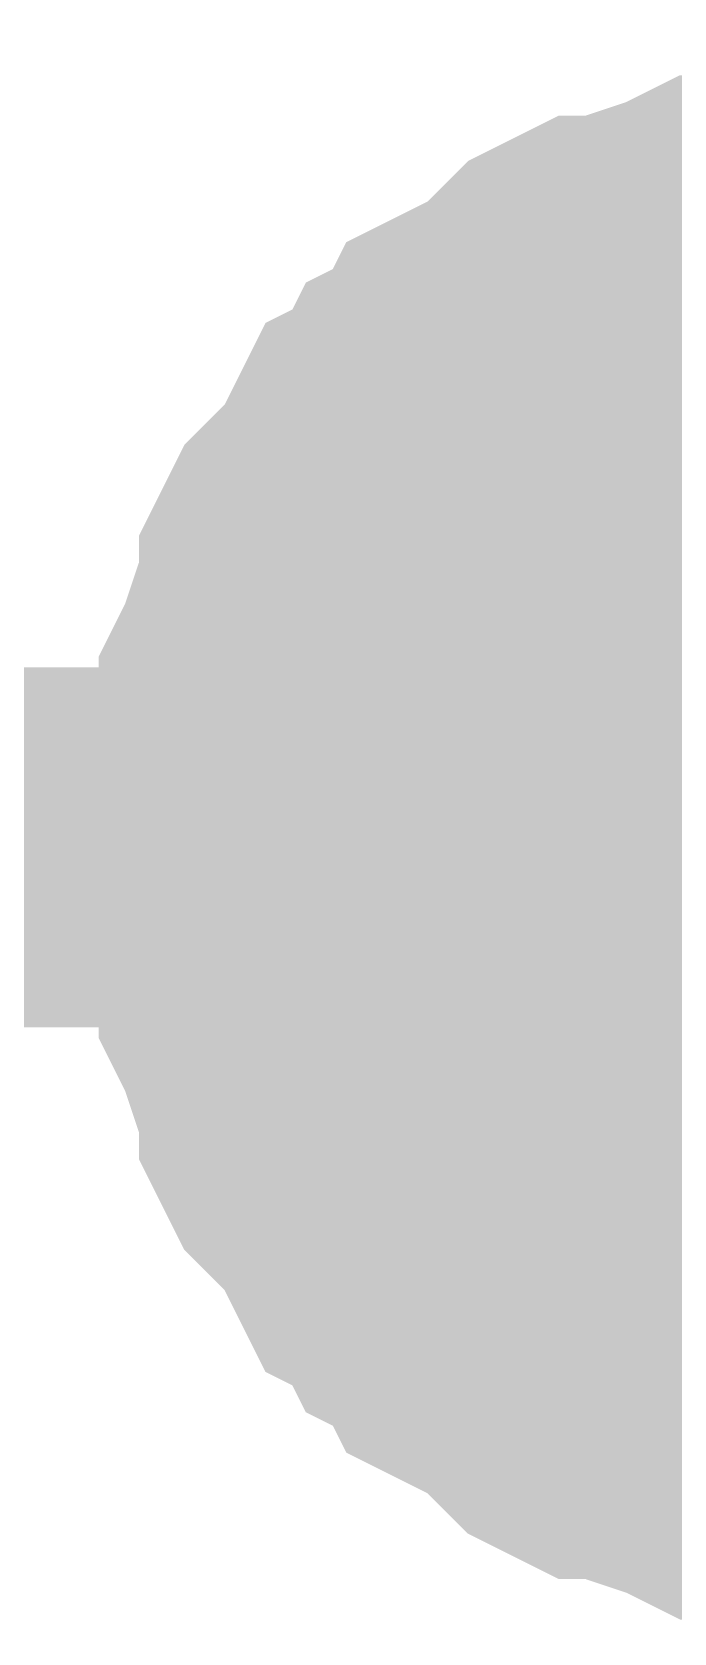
# Model space of a CAD drawing. Header units: inches. Extents: x 0 to 11.5, y 0 to 7.6.
# Drawn here: x 4.173 to 4.1941, y 6.6741 to 6.7266 of the extents above; entities that cross this region are included whole.
import ezdxf

# ---------------------------------------------------------------- set-up
doc = ezdxf.new("R2010")
doc.units = ezdxf.units.IN
doc.header["$MEASUREMENT"] = 0
doc.layers.add('Sheet', color=255, linetype='Continuous')

msp = doc.modelspace()

# ---------------------------------------------------------------- linework, layer by layer
at = {"layer": 'Sheet'}
for points in [[(4.100403, 6.899629, 0.0118, 0.0118, 0), (4.100403, 6.699838, 0.0118, 0.0118, 0), (4.200498, 6.699838, 0.0118, 0.0118, 0), (4.900288, 6.699838, 0.0118, 0.0118, 0)], [(4.180656, 6.699838, 0.0118, 0.0118, 0), (4.180656, 6.70072, 0.0118, 0.0118, 0), (4.180656, 6.702043, 0.0118, 0.0118, 0), (4.181097, 6.702925, 0.0118, 0.0118, 0), (4.181097, 6.703807, 0.0118, 0.0118, 0), (4.181097, 6.704689, 0.0118, 0.0118, 0), (4.181538, 6.705571, 0.0118, 0.0118, 0), (4.181979, 6.706894, 0.0118, 0.0118, 0), (4.182419, 6.707776, 0.0118, 0.0118, 0), (4.182419, 6.708658, 0.0118, 0.0118, 0), (4.18286, 6.70954, 0.0118, 0.0118, 0), (4.183301, 6.709981, 0.0118, 0.0118, 0), (4.184183, 6.710864, 0.0118, 0.0118, 0), (4.184624, 6.711746, 0.0118, 0.0118, 0), (4.185065, 6.712628, 0.0118, 0.0118, 0), (4.185947, 6.713069, 0.0118, 0.0118, 0), (4.186388, 6.713951, 0.0118, 0.0118, 0), (4.18727, 6.714392, 0.0118, 0.0118, 0), (4.187711, 6.715274, 0.0118, 0.0118, 0), (4.188593, 6.715715, 0.0118, 0.0118, 0), (4.189475, 6.716156, 0.0118, 0.0118, 0), (4.190357, 6.717038, 0.0118, 0.0118, 0), (4.190798, 6.717479, 0.0118, 0.0118, 0), (4.191679, 6.71792, 0.0118, 0.0118, 0), (4.192561, 6.71792, 0.0118, 0.0118, 0), (4.193443, 6.718361, 0.0118, 0.0118, 0), (4.194766, 6.718802, 0.0118, 0.0118, 0), (4.195648, 6.719243, 0.0118, 0.0118, 0), (4.19653, 6.719243, 0.0118, 0.0118, 0), (4.197412, 6.719243, 0.0118, 0.0118, 0), (4.198294, 6.719684, 0.0118, 0.0118, 0), (4.199617, 6.719684, 0.0118, 0.0118, 0), (4.200498, 6.719684, 0.0118, 0.0118, 0)], [(4.180656, 6.699838, 0.0118, 0.0118, 0), (4.180656, 6.70072, 0.0118, 0.0118, 0), (4.180656, 6.702043, 0.0118, 0.0118, 0), (4.181097, 6.702925, 0.0118, 0.0118, 0), (4.181097, 6.703807, 0.0118, 0.0118, 0), (4.181097, 6.704689, 0.0118, 0.0118, 0), (4.181538, 6.705571, 0.0118, 0.0118, 0), (4.181979, 6.706894, 0.0118, 0.0118, 0), (4.182419, 6.707776, 0.0118, 0.0118, 0), (4.182419, 6.708658, 0.0118, 0.0118, 0), (4.18286, 6.70954, 0.0118, 0.0118, 0), (4.183301, 6.709981, 0.0118, 0.0118, 0), (4.184183, 6.710864, 0.0118, 0.0118, 0), (4.184624, 6.711746, 0.0118, 0.0118, 0), (4.185065, 6.712628, 0.0118, 0.0118, 0), (4.185947, 6.713069, 0.0118, 0.0118, 0), (4.186388, 6.713951, 0.0118, 0.0118, 0), (4.18727, 6.714392, 0.0118, 0.0118, 0), (4.187711, 6.715274, 0.0118, 0.0118, 0), (4.188593, 6.715715, 0.0118, 0.0118, 0), (4.189475, 6.716156, 0.0118, 0.0118, 0), (4.190357, 6.717038, 0.0118, 0.0118, 0), (4.190798, 6.717479, 0.0118, 0.0118, 0), (4.191679, 6.71792, 0.0118, 0.0118, 0), (4.192561, 6.71792, 0.0118, 0.0118, 0), (4.193443, 6.718361, 0.0118, 0.0118, 0), (4.194766, 6.718802, 0.0118, 0.0118, 0), (4.195648, 6.719243, 0.0118, 0.0118, 0), (4.19653, 6.719243, 0.0118, 0.0118, 0), (4.197412, 6.719243, 0.0118, 0.0118, 0), (4.198294, 6.719684, 0.0118, 0.0118, 0), (4.199617, 6.719684, 0.0118, 0.0118, 0), (4.200498, 6.719684, 0.0118, 0.0118, 0)], [(4.180656, 6.699838, 0.0118, 0.0118, 0), (4.180656, 6.70072, 0.0118, 0.0118, 0), (4.180656, 6.702043, 0.0118, 0.0118, 0), (4.181097, 6.702925, 0.0118, 0.0118, 0), (4.181097, 6.703807, 0.0118, 0.0118, 0), (4.181097, 6.704689, 0.0118, 0.0118, 0), (4.181538, 6.705571, 0.0118, 0.0118, 0), (4.181979, 6.706894, 0.0118, 0.0118, 0), (4.182419, 6.707776, 0.0118, 0.0118, 0), (4.182419, 6.708658, 0.0118, 0.0118, 0), (4.18286, 6.70954, 0.0118, 0.0118, 0), (4.183301, 6.709981, 0.0118, 0.0118, 0), (4.184183, 6.710864, 0.0118, 0.0118, 0), (4.184624, 6.711746, 0.0118, 0.0118, 0), (4.185065, 6.712628, 0.0118, 0.0118, 0), (4.185947, 6.713069, 0.0118, 0.0118, 0), (4.186388, 6.713951, 0.0118, 0.0118, 0), (4.18727, 6.714392, 0.0118, 0.0118, 0), (4.187711, 6.715274, 0.0118, 0.0118, 0), (4.188593, 6.715715, 0.0118, 0.0118, 0), (4.189475, 6.716156, 0.0118, 0.0118, 0), (4.190357, 6.717038, 0.0118, 0.0118, 0), (4.190798, 6.717479, 0.0118, 0.0118, 0), (4.191679, 6.71792, 0.0118, 0.0118, 0), (4.192561, 6.71792, 0.0118, 0.0118, 0), (4.193443, 6.718361, 0.0118, 0.0118, 0), (4.194766, 6.718802, 0.0118, 0.0118, 0), (4.195648, 6.719243, 0.0118, 0.0118, 0), (4.19653, 6.719243, 0.0118, 0.0118, 0), (4.197412, 6.719243, 0.0118, 0.0118, 0), (4.198294, 6.719684, 0.0118, 0.0118, 0), (4.199617, 6.719684, 0.0118, 0.0118, 0), (4.200498, 6.719684, 0.0118, 0.0118, 0)], [(4.180656, 6.699838, 0.0118, 0.0118, 0), (4.180656, 6.70072, 0.0118, 0.0118, 0), (4.180656, 6.702043, 0.0118, 0.0118, 0), (4.181097, 6.702925, 0.0118, 0.0118, 0), (4.181097, 6.703807, 0.0118, 0.0118, 0), (4.181097, 6.704689, 0.0118, 0.0118, 0), (4.181538, 6.705571, 0.0118, 0.0118, 0), (4.181979, 6.706894, 0.0118, 0.0118, 0), (4.182419, 6.707776, 0.0118, 0.0118, 0), (4.182419, 6.708658, 0.0118, 0.0118, 0), (4.18286, 6.70954, 0.0118, 0.0118, 0), (4.183301, 6.709981, 0.0118, 0.0118, 0), (4.184183, 6.710864, 0.0118, 0.0118, 0), (4.184624, 6.711746, 0.0118, 0.0118, 0), (4.185065, 6.712628, 0.0118, 0.0118, 0), (4.185947, 6.713069, 0.0118, 0.0118, 0), (4.186388, 6.713951, 0.0118, 0.0118, 0), (4.18727, 6.714392, 0.0118, 0.0118, 0), (4.187711, 6.715274, 0.0118, 0.0118, 0), (4.188593, 6.715715, 0.0118, 0.0118, 0), (4.189475, 6.716156, 0.0118, 0.0118, 0), (4.190357, 6.717038, 0.0118, 0.0118, 0), (4.190798, 6.717479, 0.0118, 0.0118, 0), (4.191679, 6.71792, 0.0118, 0.0118, 0), (4.192561, 6.71792, 0.0118, 0.0118, 0), (4.193443, 6.718361, 0.0118, 0.0118, 0), (4.194766, 6.718802, 0.0118, 0.0118, 0), (4.195648, 6.719243, 0.0118, 0.0118, 0), (4.19653, 6.719243, 0.0118, 0.0118, 0), (4.197412, 6.719243, 0.0118, 0.0118, 0), (4.198294, 6.719684, 0.0118, 0.0118, 0), (4.199617, 6.719684, 0.0118, 0.0118, 0), (4.200498, 6.719684, 0.0118, 0.0118, 0)], [(4.180656, 6.699838, 0.0039, 0.0039, 0), (4.180656, 6.70072, 0.0039, 0.0039, 0), (4.180656, 6.702043, 0.0039, 0.0039, 0), (4.181097, 6.702925, 0.0039, 0.0039, 0), (4.181097, 6.703807, 0.0039, 0.0039, 0), (4.181097, 6.704689, 0.0039, 0.0039, 0), (4.181538, 6.705571, 0.0039, 0.0039, 0), (4.181979, 6.706894, 0.0039, 0.0039, 0), (4.182419, 6.707776, 0.0039, 0.0039, 0), (4.182419, 6.708658, 0.0039, 0.0039, 0), (4.18286, 6.70954, 0.0039, 0.0039, 0), (4.183301, 6.709981, 0.0039, 0.0039, 0), (4.184183, 6.710864, 0.0039, 0.0039, 0), (4.184624, 6.711746, 0.0039, 0.0039, 0), (4.185065, 6.712628, 0.0039, 0.0039, 0), (4.185947, 6.713069, 0.0039, 0.0039, 0), (4.186388, 6.713951, 0.0039, 0.0039, 0), (4.18727, 6.714392, 0.0039, 0.0039, 0), (4.187711, 6.715274, 0.0039, 0.0039, 0), (4.188593, 6.715715, 0.0039, 0.0039, 0), (4.189475, 6.716156, 0.0039, 0.0039, 0), (4.190357, 6.717038, 0.0039, 0.0039, 0), (4.190798, 6.717479, 0.0039, 0.0039, 0), (4.191679, 6.71792, 0.0039, 0.0039, 0), (4.192561, 6.71792, 0.0039, 0.0039, 0), (4.193443, 6.718361, 0.0039, 0.0039, 0), (4.194766, 6.718802, 0.0039, 0.0039, 0), (4.195648, 6.719243, 0.0039, 0.0039, 0), (4.19653, 6.719243, 0.0039, 0.0039, 0)], [(4.180656, 6.699838, 0.0039, 0.0039, 0), (4.180656, 6.70072, 0.0039, 0.0039, 0), (4.180656, 6.702043, 0.0039, 0.0039, 0), (4.181097, 6.702925, 0.0039, 0.0039, 0), (4.181097, 6.703807, 0.0039, 0.0039, 0), (4.181097, 6.704689, 0.0039, 0.0039, 0), (4.181538, 6.705571, 0.0039, 0.0039, 0), (4.181979, 6.706894, 0.0039, 0.0039, 0), (4.182419, 6.707776, 0.0039, 0.0039, 0), (4.182419, 6.708658, 0.0039, 0.0039, 0), (4.18286, 6.70954, 0.0039, 0.0039, 0), (4.183301, 6.709981, 0.0039, 0.0039, 0), (4.184183, 6.710864, 0.0039, 0.0039, 0), (4.184624, 6.711746, 0.0039, 0.0039, 0), (4.185065, 6.712628, 0.0039, 0.0039, 0), (4.185947, 6.713069, 0.0039, 0.0039, 0), (4.186388, 6.713951, 0.0039, 0.0039, 0), (4.18727, 6.714392, 0.0039, 0.0039, 0), (4.187711, 6.715274, 0.0039, 0.0039, 0), (4.188593, 6.715715, 0.0039, 0.0039, 0), (4.189475, 6.716156, 0.0039, 0.0039, 0), (4.190357, 6.717038, 0.0039, 0.0039, 0), (4.190798, 6.717479, 0.0039, 0.0039, 0), (4.191679, 6.71792, 0.0039, 0.0039, 0), (4.192561, 6.71792, 0.0039, 0.0039, 0), (4.193443, 6.718361, 0.0039, 0.0039, 0), (4.194766, 6.718802, 0.0039, 0.0039, 0), (4.195648, 6.719243, 0.0039, 0.0039, 0), (4.19653, 6.719243, 0.0039, 0.0039, 0)], [(4.180656, 6.699838, 0.0039, 0.0039, 0), (4.180656, 6.70072, 0.0039, 0.0039, 0), (4.180656, 6.702043, 0.0039, 0.0039, 0), (4.181097, 6.702925, 0.0039, 0.0039, 0), (4.181097, 6.703807, 0.0039, 0.0039, 0), (4.181097, 6.704689, 0.0039, 0.0039, 0), (4.181538, 6.705571, 0.0039, 0.0039, 0), (4.181979, 6.706894, 0.0039, 0.0039, 0), (4.182419, 6.707776, 0.0039, 0.0039, 0), (4.182419, 6.708658, 0.0039, 0.0039, 0), (4.18286, 6.70954, 0.0039, 0.0039, 0), (4.183301, 6.709981, 0.0039, 0.0039, 0), (4.184183, 6.710864, 0.0039, 0.0039, 0), (4.184624, 6.711746, 0.0039, 0.0039, 0), (4.185065, 6.712628, 0.0039, 0.0039, 0), (4.185947, 6.713069, 0.0039, 0.0039, 0), (4.186388, 6.713951, 0.0039, 0.0039, 0), (4.18727, 6.714392, 0.0039, 0.0039, 0), (4.187711, 6.715274, 0.0039, 0.0039, 0), (4.188593, 6.715715, 0.0039, 0.0039, 0), (4.189475, 6.716156, 0.0039, 0.0039, 0), (4.190357, 6.717038, 0.0039, 0.0039, 0), (4.190798, 6.717479, 0.0039, 0.0039, 0), (4.191679, 6.71792, 0.0039, 0.0039, 0), (4.192561, 6.71792, 0.0039, 0.0039, 0), (4.193443, 6.718361, 0.0039, 0.0039, 0), (4.194766, 6.718802, 0.0039, 0.0039, 0), (4.195648, 6.719243, 0.0039, 0.0039, 0), (4.19653, 6.719243, 0.0039, 0.0039, 0)], [(4.180656, 6.699838, 0.0039, 0.0039, 0), (4.180656, 6.70072, 0.0039, 0.0039, 0), (4.180656, 6.702043, 0.0039, 0.0039, 0), (4.181097, 6.702925, 0.0039, 0.0039, 0), (4.181097, 6.703807, 0.0039, 0.0039, 0), (4.181097, 6.704689, 0.0039, 0.0039, 0), (4.181538, 6.705571, 0.0039, 0.0039, 0), (4.181979, 6.706894, 0.0039, 0.0039, 0), (4.182419, 6.707776, 0.0039, 0.0039, 0), (4.182419, 6.708658, 0.0039, 0.0039, 0), (4.18286, 6.70954, 0.0039, 0.0039, 0), (4.183301, 6.709981, 0.0039, 0.0039, 0), (4.184183, 6.710864, 0.0039, 0.0039, 0), (4.184624, 6.711746, 0.0039, 0.0039, 0), (4.185065, 6.712628, 0.0039, 0.0039, 0), (4.185947, 6.713069, 0.0039, 0.0039, 0), (4.186388, 6.713951, 0.0039, 0.0039, 0), (4.18727, 6.714392, 0.0039, 0.0039, 0), (4.187711, 6.715274, 0.0039, 0.0039, 0), (4.188593, 6.715715, 0.0039, 0.0039, 0), (4.189475, 6.716156, 0.0039, 0.0039, 0), (4.190357, 6.717038, 0.0039, 0.0039, 0), (4.190798, 6.717479, 0.0039, 0.0039, 0), (4.191679, 6.71792, 0.0039, 0.0039, 0), (4.192561, 6.71792, 0.0039, 0.0039, 0), (4.193443, 6.718361, 0.0039, 0.0039, 0), (4.194766, 6.718802, 0.0039, 0.0039, 0), (4.195648, 6.719243, 0.0039, 0.0039, 0), (4.19653, 6.719243, 0.0039, 0.0039, 0)], [(4.200498, 6.679991, 0.0118, 0.0118, 0), (4.199617, 6.679991, 0.0118, 0.0118, 0), (4.198294, 6.679991, 0.0118, 0.0118, 0), (4.197412, 6.680432, 0.0118, 0.0118, 0), (4.19653, 6.680432, 0.0118, 0.0118, 0), (4.195648, 6.680432, 0.0118, 0.0118, 0), (4.194766, 6.680873, 0.0118, 0.0118, 0), (4.193443, 6.681314, 0.0118, 0.0118, 0), (4.192561, 6.681755, 0.0118, 0.0118, 0), (4.191679, 6.681755, 0.0118, 0.0118, 0), (4.190798, 6.682196, 0.0118, 0.0118, 0), (4.190357, 6.682637, 0.0118, 0.0118, 0), (4.189475, 6.683519, 0.0118, 0.0118, 0), (4.188593, 6.68396, 0.0118, 0.0118, 0), (4.187711, 6.684401, 0.0118, 0.0118, 0), (4.18727, 6.685283, 0.0118, 0.0118, 0), (4.186388, 6.685724, 0.0118, 0.0118, 0), (4.185947, 6.686606, 0.0118, 0.0118, 0), (4.185065, 6.687047, 0.0118, 0.0118, 0), (4.184624, 6.687929, 0.0118, 0.0118, 0), (4.184183, 6.688812, 0.0118, 0.0118, 0), (4.183301, 6.689694, 0.0118, 0.0118, 0), (4.18286, 6.690135, 0.0118, 0.0118, 0), (4.182419, 6.691017, 0.0118, 0.0118, 0), (4.182419, 6.691899, 0.0118, 0.0118, 0), (4.181979, 6.692781, 0.0118, 0.0118, 0), (4.181538, 6.694104, 0.0118, 0.0118, 0), (4.181097, 6.694986, 0.0118, 0.0118, 0), (4.181097, 6.695868, 0.0118, 0.0118, 0), (4.181097, 6.69675, 0.0118, 0.0118, 0), (4.180656, 6.697632, 0.0118, 0.0118, 0), (4.180656, 6.698955, 0.0118, 0.0118, 0), (4.180656, 6.699838, 0.0118, 0.0118, 0)], [(4.180656, 6.699838, 0.0118, 0.0118, 0), (4.180656, 6.699838, 0.0118, 0.0118, 0)], [(4.200498, 6.679991, 0.0118, 0.0118, 0), (4.199617, 6.679991, 0.0118, 0.0118, 0), (4.198294, 6.679991, 0.0118, 0.0118, 0), (4.197412, 6.680432, 0.0118, 0.0118, 0), (4.19653, 6.680432, 0.0118, 0.0118, 0), (4.195648, 6.680432, 0.0118, 0.0118, 0), (4.194766, 6.680873, 0.0118, 0.0118, 0), (4.193443, 6.681314, 0.0118, 0.0118, 0), (4.192561, 6.681755, 0.0118, 0.0118, 0), (4.191679, 6.681755, 0.0118, 0.0118, 0), (4.190798, 6.682196, 0.0118, 0.0118, 0), (4.190357, 6.682637, 0.0118, 0.0118, 0), (4.189475, 6.683519, 0.0118, 0.0118, 0), (4.188593, 6.68396, 0.0118, 0.0118, 0), (4.187711, 6.684401, 0.0118, 0.0118, 0), (4.18727, 6.685283, 0.0118, 0.0118, 0), (4.186388, 6.685724, 0.0118, 0.0118, 0), (4.185947, 6.686606, 0.0118, 0.0118, 0), (4.185065, 6.687047, 0.0118, 0.0118, 0), (4.184624, 6.687929, 0.0118, 0.0118, 0), (4.184183, 6.688812, 0.0118, 0.0118, 0), (4.183301, 6.689694, 0.0118, 0.0118, 0), (4.18286, 6.690135, 0.0118, 0.0118, 0), (4.182419, 6.691017, 0.0118, 0.0118, 0), (4.182419, 6.691899, 0.0118, 0.0118, 0), (4.181979, 6.692781, 0.0118, 0.0118, 0), (4.181538, 6.694104, 0.0118, 0.0118, 0), (4.181097, 6.694986, 0.0118, 0.0118, 0), (4.181097, 6.695868, 0.0118, 0.0118, 0), (4.181097, 6.69675, 0.0118, 0.0118, 0), (4.180656, 6.697632, 0.0118, 0.0118, 0), (4.180656, 6.698955, 0.0118, 0.0118, 0), (4.180656, 6.699838, 0.0118, 0.0118, 0)], [(4.180656, 6.699838, 0.0118, 0.0118, 0), (4.180656, 6.699838, 0.0118, 0.0118, 0)], [(4.200498, 6.679991, 0.0118, 0.0118, 0), (4.199617, 6.679991, 0.0118, 0.0118, 0), (4.198294, 6.679991, 0.0118, 0.0118, 0), (4.197412, 6.680432, 0.0118, 0.0118, 0), (4.19653, 6.680432, 0.0118, 0.0118, 0), (4.195648, 6.680432, 0.0118, 0.0118, 0), (4.194766, 6.680873, 0.0118, 0.0118, 0), (4.193443, 6.681314, 0.0118, 0.0118, 0), (4.192561, 6.681755, 0.0118, 0.0118, 0), (4.191679, 6.681755, 0.0118, 0.0118, 0), (4.190798, 6.682196, 0.0118, 0.0118, 0), (4.190357, 6.682637, 0.0118, 0.0118, 0), (4.189475, 6.683519, 0.0118, 0.0118, 0), (4.188593, 6.68396, 0.0118, 0.0118, 0), (4.187711, 6.684401, 0.0118, 0.0118, 0), (4.18727, 6.685283, 0.0118, 0.0118, 0), (4.186388, 6.685724, 0.0118, 0.0118, 0), (4.185947, 6.686606, 0.0118, 0.0118, 0), (4.185065, 6.687047, 0.0118, 0.0118, 0), (4.184624, 6.687929, 0.0118, 0.0118, 0), (4.184183, 6.688812, 0.0118, 0.0118, 0), (4.183301, 6.689694, 0.0118, 0.0118, 0), (4.18286, 6.690135, 0.0118, 0.0118, 0), (4.182419, 6.691017, 0.0118, 0.0118, 0), (4.182419, 6.691899, 0.0118, 0.0118, 0), (4.181979, 6.692781, 0.0118, 0.0118, 0), (4.181538, 6.694104, 0.0118, 0.0118, 0), (4.181097, 6.694986, 0.0118, 0.0118, 0), (4.181097, 6.695868, 0.0118, 0.0118, 0), (4.181097, 6.69675, 0.0118, 0.0118, 0), (4.180656, 6.697632, 0.0118, 0.0118, 0), (4.180656, 6.698955, 0.0118, 0.0118, 0), (4.180656, 6.699838, 0.0118, 0.0118, 0)], [(4.180656, 6.699838, 0.0118, 0.0118, 0), (4.180656, 6.699838, 0.0118, 0.0118, 0)], [(4.200498, 6.679991, 0.0118, 0.0118, 0), (4.199617, 6.679991, 0.0118, 0.0118, 0), (4.198294, 6.679991, 0.0118, 0.0118, 0), (4.197412, 6.680432, 0.0118, 0.0118, 0), (4.19653, 6.680432, 0.0118, 0.0118, 0), (4.195648, 6.680432, 0.0118, 0.0118, 0), (4.194766, 6.680873, 0.0118, 0.0118, 0), (4.193443, 6.681314, 0.0118, 0.0118, 0), (4.192561, 6.681755, 0.0118, 0.0118, 0), (4.191679, 6.681755, 0.0118, 0.0118, 0), (4.190798, 6.682196, 0.0118, 0.0118, 0), (4.190357, 6.682637, 0.0118, 0.0118, 0), (4.189475, 6.683519, 0.0118, 0.0118, 0), (4.188593, 6.68396, 0.0118, 0.0118, 0), (4.187711, 6.684401, 0.0118, 0.0118, 0), (4.18727, 6.685283, 0.0118, 0.0118, 0), (4.186388, 6.685724, 0.0118, 0.0118, 0), (4.185947, 6.686606, 0.0118, 0.0118, 0), (4.185065, 6.687047, 0.0118, 0.0118, 0), (4.184624, 6.687929, 0.0118, 0.0118, 0), (4.184183, 6.688812, 0.0118, 0.0118, 0), (4.183301, 6.689694, 0.0118, 0.0118, 0), (4.18286, 6.690135, 0.0118, 0.0118, 0), (4.182419, 6.691017, 0.0118, 0.0118, 0), (4.182419, 6.691899, 0.0118, 0.0118, 0), (4.181979, 6.692781, 0.0118, 0.0118, 0), (4.181538, 6.694104, 0.0118, 0.0118, 0), (4.181097, 6.694986, 0.0118, 0.0118, 0), (4.181097, 6.695868, 0.0118, 0.0118, 0), (4.181097, 6.69675, 0.0118, 0.0118, 0), (4.180656, 6.697632, 0.0118, 0.0118, 0), (4.180656, 6.698955, 0.0118, 0.0118, 0), (4.180656, 6.699838, 0.0118, 0.0118, 0)], [(4.180656, 6.699838, 0.0118, 0.0118, 0), (4.180656, 6.699838, 0.0118, 0.0118, 0)], [(4.19653, 6.680432, 0.0039, 0.0039, 0), (4.195648, 6.680432, 0.0039, 0.0039, 0), (4.194766, 6.680873, 0.0039, 0.0039, 0), (4.193443, 6.681314, 0.0039, 0.0039, 0), (4.192561, 6.681755, 0.0039, 0.0039, 0), (4.191679, 6.681755, 0.0039, 0.0039, 0), (4.190798, 6.682196, 0.0039, 0.0039, 0), (4.190357, 6.682637, 0.0039, 0.0039, 0), (4.189475, 6.683519, 0.0039, 0.0039, 0), (4.188593, 6.68396, 0.0039, 0.0039, 0), (4.187711, 6.684401, 0.0039, 0.0039, 0), (4.18727, 6.685283, 0.0039, 0.0039, 0), (4.186388, 6.685724, 0.0039, 0.0039, 0), (4.185947, 6.686606, 0.0039, 0.0039, 0), (4.185065, 6.687047, 0.0039, 0.0039, 0), (4.184624, 6.687929, 0.0039, 0.0039, 0), (4.184183, 6.688812, 0.0039, 0.0039, 0), (4.183301, 6.689694, 0.0039, 0.0039, 0), (4.18286, 6.690135, 0.0039, 0.0039, 0), (4.182419, 6.691017, 0.0039, 0.0039, 0), (4.182419, 6.691899, 0.0039, 0.0039, 0), (4.181979, 6.692781, 0.0039, 0.0039, 0), (4.181538, 6.694104, 0.0039, 0.0039, 0), (4.181097, 6.694986, 0.0039, 0.0039, 0), (4.181097, 6.695868, 0.0039, 0.0039, 0), (4.181097, 6.69675, 0.0039, 0.0039, 0), (4.180656, 6.697632, 0.0039, 0.0039, 0), (4.180656, 6.698955, 0.0039, 0.0039, 0), (4.180656, 6.699838, 0.0039, 0.0039, 0)], [(4.180656, 6.699838, 0.0039, 0.0039, 0), (4.180656, 6.699838, 0.0039, 0.0039, 0)], [(4.19653, 6.680432, 0.0039, 0.0039, 0), (4.195648, 6.680432, 0.0039, 0.0039, 0), (4.194766, 6.680873, 0.0039, 0.0039, 0), (4.193443, 6.681314, 0.0039, 0.0039, 0), (4.192561, 6.681755, 0.0039, 0.0039, 0), (4.191679, 6.681755, 0.0039, 0.0039, 0), (4.190798, 6.682196, 0.0039, 0.0039, 0), (4.190357, 6.682637, 0.0039, 0.0039, 0), (4.189475, 6.683519, 0.0039, 0.0039, 0), (4.188593, 6.68396, 0.0039, 0.0039, 0), (4.187711, 6.684401, 0.0039, 0.0039, 0), (4.18727, 6.685283, 0.0039, 0.0039, 0), (4.186388, 6.685724, 0.0039, 0.0039, 0), (4.185947, 6.686606, 0.0039, 0.0039, 0), (4.185065, 6.687047, 0.0039, 0.0039, 0), (4.184624, 6.687929, 0.0039, 0.0039, 0), (4.184183, 6.688812, 0.0039, 0.0039, 0), (4.183301, 6.689694, 0.0039, 0.0039, 0), (4.18286, 6.690135, 0.0039, 0.0039, 0), (4.182419, 6.691017, 0.0039, 0.0039, 0), (4.182419, 6.691899, 0.0039, 0.0039, 0), (4.181979, 6.692781, 0.0039, 0.0039, 0), (4.181538, 6.694104, 0.0039, 0.0039, 0), (4.181097, 6.694986, 0.0039, 0.0039, 0), (4.181097, 6.695868, 0.0039, 0.0039, 0), (4.181097, 6.69675, 0.0039, 0.0039, 0), (4.180656, 6.697632, 0.0039, 0.0039, 0), (4.180656, 6.698955, 0.0039, 0.0039, 0), (4.180656, 6.699838, 0.0039, 0.0039, 0)], [(4.180656, 6.699838, 0.0039, 0.0039, 0), (4.180656, 6.699838, 0.0039, 0.0039, 0)], [(4.19653, 6.680432, 0.0039, 0.0039, 0), (4.195648, 6.680432, 0.0039, 0.0039, 0), (4.194766, 6.680873, 0.0039, 0.0039, 0), (4.193443, 6.681314, 0.0039, 0.0039, 0), (4.192561, 6.681755, 0.0039, 0.0039, 0), (4.191679, 6.681755, 0.0039, 0.0039, 0), (4.190798, 6.682196, 0.0039, 0.0039, 0), (4.190357, 6.682637, 0.0039, 0.0039, 0), (4.189475, 6.683519, 0.0039, 0.0039, 0), (4.188593, 6.68396, 0.0039, 0.0039, 0), (4.187711, 6.684401, 0.0039, 0.0039, 0), (4.18727, 6.685283, 0.0039, 0.0039, 0), (4.186388, 6.685724, 0.0039, 0.0039, 0), (4.185947, 6.686606, 0.0039, 0.0039, 0), (4.185065, 6.687047, 0.0039, 0.0039, 0), (4.184624, 6.687929, 0.0039, 0.0039, 0), (4.184183, 6.688812, 0.0039, 0.0039, 0), (4.183301, 6.689694, 0.0039, 0.0039, 0), (4.18286, 6.690135, 0.0039, 0.0039, 0), (4.182419, 6.691017, 0.0039, 0.0039, 0), (4.182419, 6.691899, 0.0039, 0.0039, 0), (4.181979, 6.692781, 0.0039, 0.0039, 0), (4.181538, 6.694104, 0.0039, 0.0039, 0), (4.181097, 6.694986, 0.0039, 0.0039, 0), (4.181097, 6.695868, 0.0039, 0.0039, 0), (4.181097, 6.69675, 0.0039, 0.0039, 0), (4.180656, 6.697632, 0.0039, 0.0039, 0), (4.180656, 6.698955, 0.0039, 0.0039, 0), (4.180656, 6.699838, 0.0039, 0.0039, 0)], [(4.180656, 6.699838, 0.0039, 0.0039, 0), (4.180656, 6.699838, 0.0039, 0.0039, 0)], [(4.19653, 6.680432, 0.0039, 0.0039, 0), (4.195648, 6.680432, 0.0039, 0.0039, 0), (4.194766, 6.680873, 0.0039, 0.0039, 0), (4.193443, 6.681314, 0.0039, 0.0039, 0), (4.192561, 6.681755, 0.0039, 0.0039, 0), (4.191679, 6.681755, 0.0039, 0.0039, 0), (4.190798, 6.682196, 0.0039, 0.0039, 0), (4.190357, 6.682637, 0.0039, 0.0039, 0), (4.189475, 6.683519, 0.0039, 0.0039, 0), (4.188593, 6.68396, 0.0039, 0.0039, 0), (4.187711, 6.684401, 0.0039, 0.0039, 0), (4.18727, 6.685283, 0.0039, 0.0039, 0), (4.186388, 6.685724, 0.0039, 0.0039, 0), (4.185947, 6.686606, 0.0039, 0.0039, 0), (4.185065, 6.687047, 0.0039, 0.0039, 0), (4.184624, 6.687929, 0.0039, 0.0039, 0), (4.184183, 6.688812, 0.0039, 0.0039, 0), (4.183301, 6.689694, 0.0039, 0.0039, 0), (4.18286, 6.690135, 0.0039, 0.0039, 0), (4.182419, 6.691017, 0.0039, 0.0039, 0), (4.182419, 6.691899, 0.0039, 0.0039, 0), (4.181979, 6.692781, 0.0039, 0.0039, 0), (4.181538, 6.694104, 0.0039, 0.0039, 0), (4.181097, 6.694986, 0.0039, 0.0039, 0), (4.181097, 6.695868, 0.0039, 0.0039, 0), (4.181097, 6.69675, 0.0039, 0.0039, 0), (4.180656, 6.697632, 0.0039, 0.0039, 0), (4.180656, 6.698955, 0.0039, 0.0039, 0), (4.180656, 6.699838, 0.0039, 0.0039, 0)], [(4.180656, 6.699838, 0.0039, 0.0039, 0), (4.180656, 6.699838, 0.0039, 0.0039, 0)]]:
    msp.add_lwpolyline(points, format="xyseb", dxfattribs=at)
msp.add_lwpolyline([(4.19, 6.7, 0.02, 0.02, 1), (4.21, 6.7, 0.02, 0.02, 1)], format="xyseb", close=True, dxfattribs=at)

doc.saveas('drawing.dxf')
